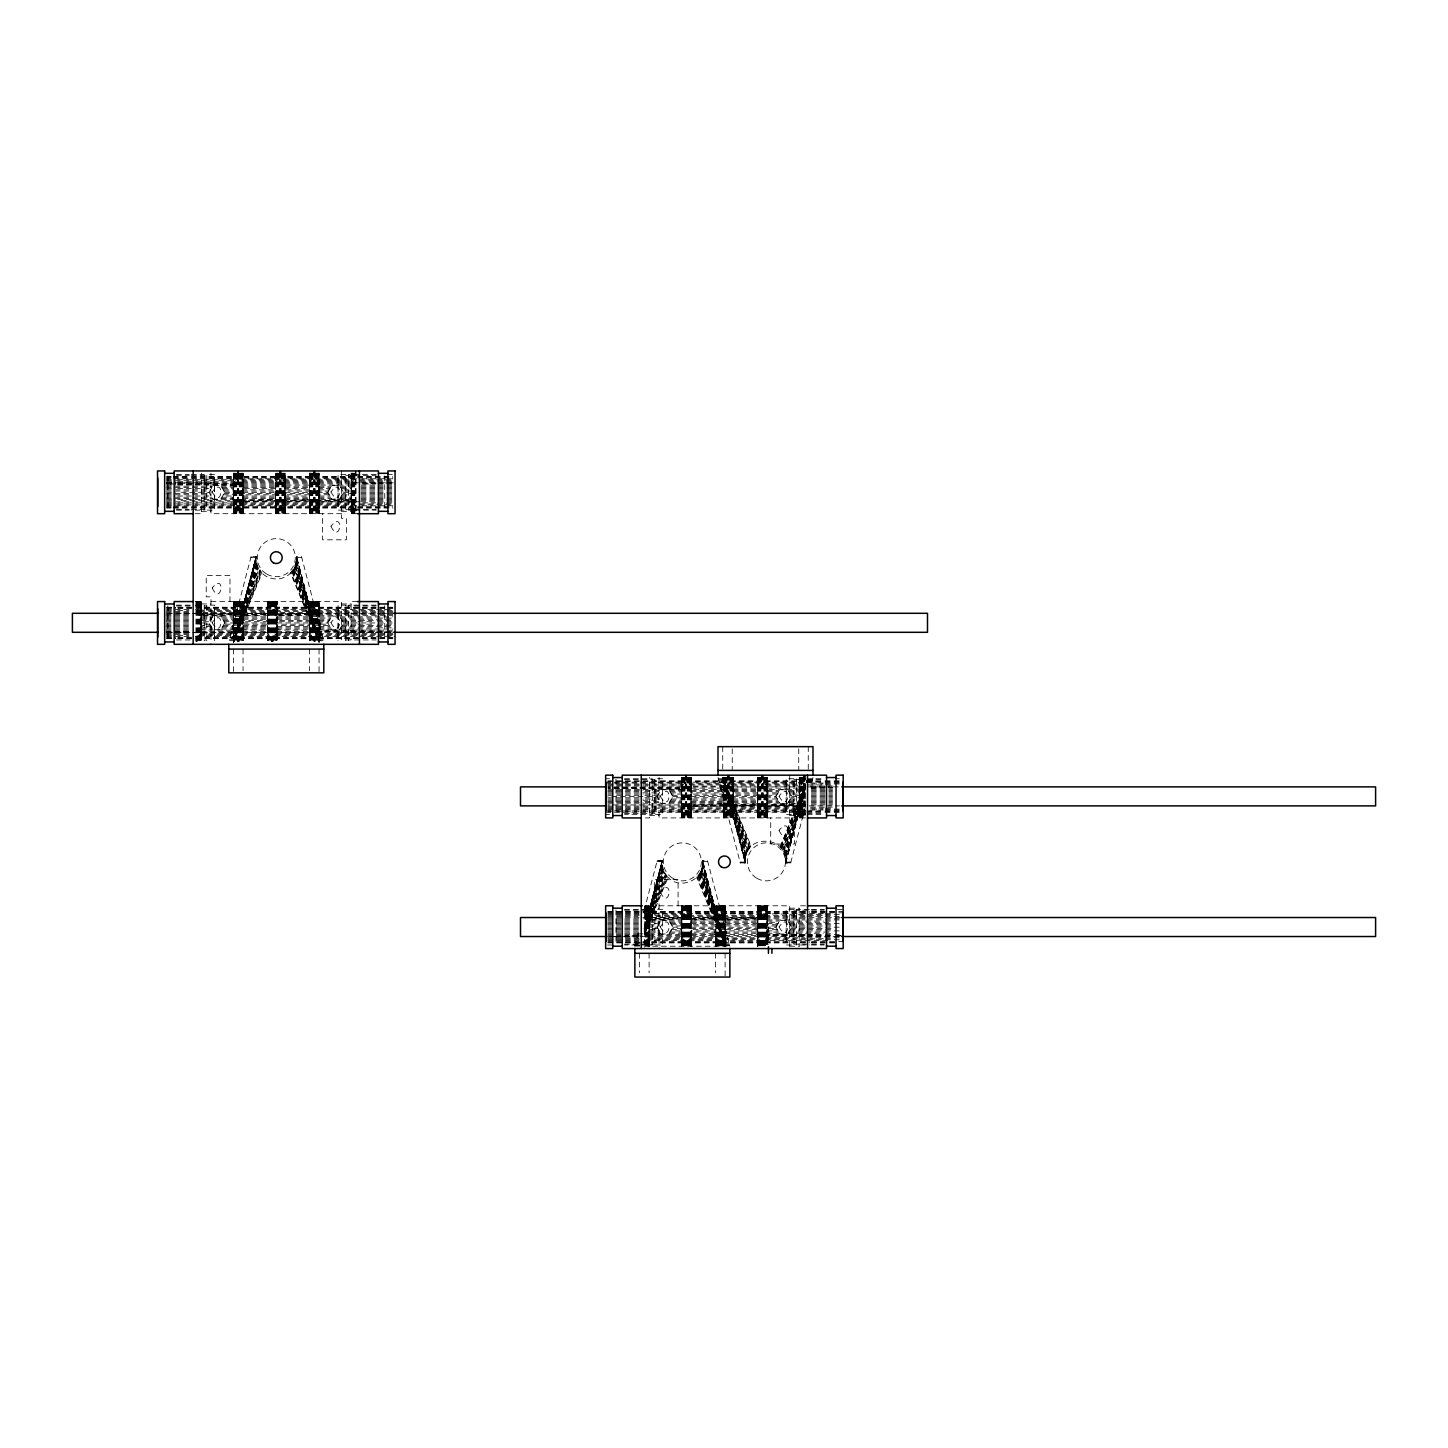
<?xml version="1.0" encoding="UTF-8"?>
<svg xmlns="http://www.w3.org/2000/svg" width="1448" height="1448" viewBox="0 0 1448 1448"><rect width="100%" height="100%" fill="white"/><g stroke="black" fill="none" stroke-linecap="round" stroke-linejoin="round"><path stroke-width="0.75" stroke-dasharray="5 3.75" d="M200.964 640.125L201 601.572L200.946 621.717L209.797 621.717M224.042 493.551L233.599 493.551L233.544 513.696L233.581 473.17M223.318 620.486L233.581 620.486L233.581 601.572L233.581 640.306L233.599 624.197L224.042 624.197M243.011 499.361L242.902 513.696L242.902 473.188L243.047 513.696L243.047 497.533M243.011 640.125L243.047 601.572L242.993 621.717L267.554 621.717L267.554 640.306M275.627 494.782L275.591 513.696L275.645 493.551L242.993 493.551L242.902 513.696L243.011 494.782L275.627 494.782L275.627 473.17M267.536 615.907L267.663 601.572L267.554 621.717L267.663 601.572L267.536 620.486L243.011 620.486M275.627 475.143L275.645 491.071L242.993 491.071C243.155 486.781 243.988 478.075 237.4 478.781L166.393 478.817M276.966 640.125L277.002 601.572L276.948 621.717L309.601 621.717L309.582 640.306L309.691 601.572L309.582 620.486L276.966 620.486M309.582 494.782L285.057 494.782L285.039 513.696L285.039 473.17L285.039 491.071L309.601 491.071L309.619 492.32L309.546 513.696L309.601 493.551L285.039 493.551L284.93 513.696L284.93 473.188M392.824 614.567L318.904 614.567L318.904 601.572L319.049 640.215L318.904 601.572L318.994 621.717L328.551 621.717M319.012 473.17L318.904 513.696L318.904 473.188L318.994 491.071L328.551 491.071M319.012 640.125L318.994 624.197L328.551 624.197M319.049 601.572L319.049 618.061L330.669 618.061M329.257 494.782L319.012 494.782L319.012 513.696L319.012 499.361M351.918 473.188L351.629 513.696L351.629 473.17M351.629 475.143L351.647 491.071L342.796 491.071M657.899 928.421L649.048 928.421L649.102 946.34L649.066 905.796L649.048 925.942L657.899 925.942M671.438 924.711L681.682 924.711L681.682 905.796L681.682 946.322L681.791 905.796L681.646 921.96M681.682 777.268L681.646 817.921L681.7 797.776L672.144 797.776M681.682 946.54L681.7 928.421L672.144 928.421M691.149 946.34L691.094 928.421L715.656 928.421L715.638 929.652L691.112 929.652L691.149 946.503L691.149 905.796L691.094 925.942L715.656 925.942L715.656 946.54M723.729 799.006L691.112 799.006L691.112 817.921L691.112 777.395L691.094 795.296L723.747 795.296L723.692 817.921L723.747 797.776L691.094 797.776L691.004 817.921L691.149 801.758M723.729 777.268L723.729 817.921L723.837 804.943L691.004 804.979C691.601 810.88 682.442 811.984 681.972 806.047M723.729 817.921L723.71 800.237L691.13 800.237M827.659 940.675L763.44 940.675C756.761 941.598 757.503 932.747 757.702 928.421L725.068 928.421L725.104 946.34L725.068 905.796L725.068 925.942L757.702 925.942L757.684 946.322L757.811 905.796L757.702 925.942L757.811 905.796L757.648 921.96M733.159 803.586L733.032 817.921L733.141 777.395L733.032 817.921L733.159 799.006L757.684 799.006L757.684 777.395L757.684 817.921L757.684 799.006M725.086 924.711L757.684 924.711L757.684 905.796L757.684 920.132M757.684 777.268L757.702 795.296L733.141 795.296C737.466 780.997 720.452 778.282 723.729 794.065L691.112 794.065L691.112 777.268M757.684 946.54L757.702 934.431L725.068 934.431C724.814 946.141 711.258 938.395 715.638 929.652L715.656 946.467L715.638 930.883L691.13 930.883M776.653 925.942L767.096 925.942L767.15 905.796L767.15 944.132M777.377 799.006L767.114 799.006L767.114 817.921L767.114 777.395L767.096 795.296L776.653 795.296M723.837 804.943L690.805 806.084L724.018 806.047C724.308 811.351 732.525 811.351 732.851 806.084L757.974 806.047C758.462 811.984 767.621 810.862 767.006 804.979L799.839 804.943L799.839 817.921L799.73 777.395L799.73 817.921L799.749 797.776L790.898 797.776M799.73 777.268L799.749 795.296L790.898 795.296M799.73 817.921L799.749 803.803L767.096 803.803L767.006 804.979L799.749 803.803M233.581 620.486L233.689 601.572L233.599 621.717L224.042 621.717M242.902 513.696L243.011 494.782M285.093 497.533L284.93 513.696L285.057 494.782M309.582 620.486L309.691 601.572M319.012 494.782L318.904 513.696L318.994 493.551L328.551 493.551M681.682 920.132L681.791 905.796L681.7 925.942L672.144 925.942M681.682 924.711L681.791 905.796M691.004 817.921L691.112 799.006M733.032 817.921L733.141 797.776L757.702 797.776L757.648 817.921L757.648 801.758M757.684 924.711L757.811 905.796M767.15 801.758L767.006 817.921L767.096 797.776L776.653 797.776M767.006 817.921L767.114 799.006M392.861 613.445L318.723 613.463C318.415 608.16 310.234 608.124 309.89 613.427L276.677 613.463C276.369 608.16 268.188 608.124 267.844 613.427L242.721 613.463C242.214 607.454 233.11 608.667 233.689 614.531L200.856 614.567L200.856 601.572L201 640.288L200.964 625.427L210.503 625.427M224.042 491.071L233.599 491.071L233.653 475.034M233.581 485.261L233.671 474.98M233.689 601.572L233.544 617.735M243.047 617.735L243.047 601.572L243.011 640.233L243.011 625.427L267.536 625.427L267.554 624.197L242.993 624.197L243.047 640.215L243.047 628.179M242.92 640.306L243.011 630.007L267.554 630.206C267.789 641.971 281.364 634.152 276.966 625.427L309.582 625.427L309.601 624.197L276.948 624.197L277.002 640.215L277.002 601.572L276.858 614.567L309.691 614.531L309.89 613.427L276.858 614.567M275.699 475.034L275.627 489.84L243.011 489.84L243.047 474.98M276.894 640.306L276.966 630.007L309.601 630.206C309.836 641.971 323.411 634.152 319.012 625.427M284.93 513.696L285.039 499.361M309.582 473.17L309.601 491.071L309.673 475.034M309.673 474.98L309.582 485.261M318.922 640.306L319.012 630.007L392.824 630.206M351.701 475.034L351.629 489.84L342.09 489.84M648.976 946.54L649.066 929.652L658.605 929.652M648.976 946.503L649.066 934.231M681.646 791.314L681.646 779.205L681.682 794.065L671.438 794.065M681.755 779.259L681.682 789.504L607.87 789.287M691.004 946.54L691.149 932.078L715.62 932.078M691.004 946.503L691.112 934.231M715.656 920.132L715.764 905.796L715.946 946.594M723.801 779.259L723.747 789.287L691.094 789.287C692.578 781.178 680.216 781.323 681.7 789.287L607.87 788.183L681.791 788.11L607.87 787.079L839.46 786.879M724.977 946.54L725.086 929.652L757.684 929.652L757.684 946.467L757.684 930.883L725.086 930.883M724.977 946.503L725.068 934.231M757.648 791.314L757.775 779.205L757.684 794.065L733.159 794.065M733.159 789.504L757.702 789.287L757.775 779.259M767.042 944.53L767.096 928.421L776.653 928.421M799.821 779.259L799.73 794.065L790.192 794.065M233.581 625.427C229.182 634.152 242.757 641.971 242.993 630.206M267.536 625.427L267.554 630.206M309.582 625.427L309.601 630.206M351.629 513.696L351.647 493.551L342.796 493.551M356.642 505.913L352.878 504.157L351.647 499.578L318.994 499.578C320.461 507.615 308.134 507.615 309.601 499.578L285.039 499.578C286.505 507.615 274.161 507.615 275.627 499.578L242.993 499.578C243.354 510.42 229.617 504.755 233.562 496.012L222.612 496.012M242.993 485.062L275.627 485.062C275.265 474.202 289.021 479.885 285.057 488.628L309.564 488.628M309.691 500.7L284.749 501.859L309.872 501.804L309.691 513.696L309.691 500.7L284.93 500.736L309.601 499.578L309.564 496.012L285.057 496.012M281.364 478.817L315.193 478.781L318.415 481.75L319.031 488.628L329.963 488.628M691.112 789.504L691.13 792.852L723.71 792.852M757.702 789.287C756.671 779.259 771.313 783.259 767.132 792.852L778.083 792.852M166.303 501.822L233.87 501.804L233.689 513.696L233.689 500.7L177.688 500.7M275.735 500.7L242.703 501.859L275.916 501.804L275.735 513.696L275.735 500.7L242.902 500.736L275.627 499.578L275.591 497.533M351.918 501.804L351.918 513.696L351.737 500.7L318.723 501.859L351.918 501.804L351.737 513.696L352.172 502.764M823.224 913.688L686.099 913.579L683.365 914.81L681.791 918.756L648.957 918.792L648.957 905.796L649.102 921.96M719.33 913.688L716.905 915.335L715.764 918.756L691.004 918.792L691.004 905.796L691.149 922.286L715.62 922.286M761.376 913.688L758.933 915.335L757.811 918.756L724.959 918.792L724.959 905.796L725.104 921.96M200.675 613.463L200.675 601.572L200.675 613.463L233.87 613.427L200.856 614.567M233.689 473.188L233.87 513.696L234.124 502.764M242.45 612.504L242.703 601.572M276.17 502.764L275.916 513.696L275.916 501.804M276.677 613.463L276.677 601.572L276.423 612.504L310.18 612.395M309.872 501.804L309.89 513.696L310.144 502.764M318.469 612.504L318.723 601.572M648.776 917.688L648.776 905.796L648.776 917.688L681.972 917.652L648.957 918.792M682.225 806.989L681.972 817.921L681.791 804.943L607.87 804.943M690.823 917.688L690.805 905.796L690.823 917.688L715.946 917.652L691.004 918.792M724.018 806.047L724.018 817.921L724.271 806.989L690.551 806.989M724.778 917.688L724.778 905.796L724.778 917.688L757.992 917.652L724.959 918.792M758.245 806.989L757.992 817.921L757.793 804.943L733.032 804.979L732.851 806.084L757.793 804.943M805.088 918.792L767.006 918.792L766.825 905.796L767.15 922.286L778.771 922.286M800.02 806.047L800.038 817.921L800.02 806.047L766.825 806.084L799.839 804.943M290.125 573.535L294.559 567.417L296.46 559.417L319.049 641.989L290.559 573.1C282.939 581.155 268.731 580.847 261.454 572.485L233.544 641.989L256.079 556.448L233.544 641.989L262.034 573.1L257.092 565.064L256.242 556.448L251.083 556.647M644.523 933.942L667.51 876.728C678.587 890.176 702.95 881.036 702.533 863.66L725.104 946.214L644.107 946.214M805.287 807.025L790.644 863.044L785.54 863.044C789.902 836.22 744.942 832.89 745.322 860.076L722.733 777.522L751.24 846.392M296.442 560.086L296.333 556.448L301.456 556.448L323.483 640.704L318.723 640.704M702.515 864.311L702.407 860.673L707.511 860.673L729.864 946.178M745.34 859.406L745.449 863.044L740.272 862.845L745.177 862.845M691.094 803.803L723.747 803.803L691.004 804.979L691.112 803.586M767.114 934.231L766.028 938.775L763.44 940.675M195.353 636.486L199.281 635.328L200.964 630.007L233.599 630.206M177.67 485.062L233.599 485.062L234.667 480.736L237.4 478.781M313.401 478.781L310.668 480.736L309.601 485.062L285.039 485.062M356.642 478.709L352.878 480.464L351.647 485.062L318.994 485.062M644.65 940.784L647.817 939.028L649.048 934.431L681.7 934.431L682.931 939.028L686.099 940.784L719.33 940.675M687.42 940.675L690.026 938.775L691.094 934.431L715.656 934.431M805.468 783.042L801.414 784.164L799.749 789.287L767.114 789.504M296.333 561.353L319.049 641.989L291.012 572.648M251.138 556.448L229.11 640.704L233.87 640.704M634.858 946.178L638.767 931.227M644.215 910.34L657.193 860.673L662.315 860.673L662.804 868.076L665.374 873.959L644.143 933.453L665.881 874.701L668.089 877.325L644.776 933.689M657.193 860.673L662.044 860.89M812.998 777.54L810.753 786.083L832.347 785.974M785.739 863.044L805.541 787.766M785.594 863.044L805.341 788.346M256.187 557.118L233.544 641.989L260.731 571.689M662.243 861.343L644.251 928.802L662.207 864.311M785.594 862.375L805.341 788.4M256.133 559.417L233.544 641.989L260.332 571.164M785.667 860.076L805.269 788.382L785.486 857.886L785.305 856.836L805.142 788.237L785.594 858.972M256.187 560.539L233.544 641.989L259.807 570.476L233.544 641.989L256.151 557.552L233.544 641.989L258.848 568.955M644.378 929.055L662.243 864.764M644.523 928.838L662.37 865.832L644.559 929.055M256.694 563.652L233.544 641.989L258.396 568.159M662.768 867.877L644.613 929.272L662.804 868.076M785.087 855.84L805.74 785.993L784.183 853.035M256.748 563.851L233.544 641.989L258.034 567.417L233.544 641.989L256.314 561.607L233.544 641.989L257.617 566.458M785.051 855.659L805.74 785.956L784.526 853.94M256.966 564.611L233.544 641.989L257.273 565.553M663.021 868.836L644.161 931.173L663.329 869.777M784.816 854.881L805.649 786.119M644.288 931.516L663.673 870.682M644.487 931.281L664.053 871.551M783.802 852.166L805.45 786.029L783.386 851.334M644.577 931.444L664.469 872.384M644.668 931.607L664.904 873.18M782.934 850.537L805.36 785.866M200.367 633.518L234.178 633.518M724.271 786.101L690.551 786.101M732.561 807.097L758.281 807.097M766.517 807.097L800.328 807.097L802.427 809.667L805.468 810.029M666.406 875.406L644.324 933.707L666.804 875.913M781.449 848.329L805.088 785.848M780.906 847.641L807.441 779.585L780.201 846.845M780.345 847.008L807.423 779.567M747.802 850.953L722.733 777.522L745.268 863.044M209.073 492.32L213.001 485.533L220.838 485.533L224.748 492.32L220.838 499.108L213.001 499.108L209.073 492.32L177.706 492.32M224.748 622.948L220.838 629.735L213.001 629.735L209.073 622.948L213.001 616.16L220.838 616.16L224.748 622.948L238.522 623.02M327.845 492.32L331.755 485.533L339.592 485.533L343.52 492.32L339.592 499.108L331.755 499.108L327.845 492.32L318.994 492.32M327.845 622.948L331.755 616.16L339.592 616.16L343.52 622.948L339.592 629.735L331.755 629.735L327.845 622.948L314.071 623.02M657.175 796.545L661.102 789.757L668.94 789.757L672.849 796.545L668.94 803.332L661.102 803.332L657.175 796.545L607.87 796.545M657.175 927.191L661.102 920.385L668.94 920.385L672.849 927.191L668.94 933.978L661.102 933.978L657.175 927.191L649.048 927.191M775.947 796.545L779.857 789.757L787.694 789.757L791.622 796.545L787.694 803.332L779.857 803.332L775.947 796.545L767.096 796.545M775.947 927.191L779.857 920.385L787.694 920.385L791.622 927.191L787.694 933.978L779.857 933.978L775.947 927.191L767.096 927.191M291.844 571.689L319.049 641.989L296.55 556.448M697.918 875.913L725.104 946.214L702.606 860.673L725.104 946.214L696.615 877.325M749.937 847.804L722.733 777.522L745.376 863.044M750.77 846.845L722.733 777.522L745.376 862.375M721.249 940.711L761.376 940.675M687.293 810.066L727.403 810.029M729.321 810.066L761.376 810.029M763.295 810.066L803.423 810.029M195.353 609.427L198.267 609.843L200.421 612.504L234.178 612.395M242.902 614.567L267.844 613.427L267.554 615.69L242.993 615.69L267.663 614.531L242.902 614.567L242.902 601.572L243.029 618.061L267.518 618.061M375.865 483.433L360.95 483.922L375.865 483.922M378 483.361L392.933 482.89L377.91 482.799M166.067 632.179L189.507 631.419M811.188 788.074L832.51 787.386M614.169 936.404L607.762 936.603L614.205 936.693M616.305 936.331L622.694 936.132M624.83 936.06L639.745 935.571L624.83 935.571M176.421 474.491L189.236 474.491M191.371 474.491L204.204 474.491L204.204 510.13L191.371 510.13M376.172 474.491L348.389 474.491L348.389 510.13L376.172 510.13M387.34 474.491L393.132 474.491M176.421 475.324L189.236 475.324M191.371 475.324L206.811 475.324M345.764 475.324L376.172 475.324M166.574 476.591L171.099 476.591M173.362 476.591L189.199 476.591M191.462 476.591L392.806 476.591M166.574 477.116L171.099 477.116M173.362 477.116L189.199 477.116M191.462 477.116L392.806 477.116M166.574 477.949L171.099 477.949M173.362 477.949L189.199 477.949M191.462 477.949L392.806 477.949M214.539 478.057L214.539 506.565M338.054 478.075L338.054 506.565M239.318 478.817L279.301 478.817M315.338 478.817L355.321 478.817M361.801 478.817L392.842 478.817M166.448 479.741L175.353 479.741M177.579 479.741L235.463 479.741M241.11 479.741L277.509 479.741M283.156 479.741L311.483 479.741M317.112 479.741L353.529 479.741M359.158 479.741L392.824 479.741M166.339 480.736L234.667 480.736M241.925 480.736L276.713 480.736M283.971 480.736L310.668 480.736M317.927 480.736L352.715 480.736M359.973 480.736L392.861 480.736M166.556 481.75L175.57 481.75M177.814 481.75L193.598 481.75M195.86 481.75L234.178 481.75M242.413 481.75L276.206 481.75M284.46 481.75L310.18 481.75M318.415 481.75L352.226 481.75M360.462 481.75L375.593 481.75M377.765 481.75L392.897 481.75M166.52 482.817L175.498 482.799M177.742 482.799L193.453 482.799M195.697 482.799L233.87 482.781M166.303 482.817L214.539 482.817M242.703 482.781L275.916 482.781M284.749 482.781L309.89 482.781M318.723 482.781L359.973 482.817M362.163 482.817L395.051 482.817M175.443 483.922L166.484 483.922L175.425 484.193M177.688 483.904L233.689 483.885L177.688 483.107M242.902 483.885L275.735 483.885M284.93 483.885L309.691 483.885M318.904 483.885L351.737 483.885M378 483.922L392.933 483.922M166.484 485.062L175.425 485.062M361.041 485.062L375.919 485.062M378.055 485.062L392.933 485.062M166.339 486.22L212.585 486.22M221.236 486.22L233.562 486.22M243.029 486.22L275.591 486.22M285.075 486.22L309.564 486.22M319.031 486.22L331.357 486.22M339.99 486.22L351.611 486.22M361.077 486.22L375.937 486.22M378.073 486.22L392.933 486.22M166.23 487.415L211.915 487.415M221.924 487.415L233.544 487.415L233.544 475.053L233.581 489.84L223.318 489.84M243.029 487.415L275.591 487.415M285.075 487.415L309.564 487.415L309.546 475.053L309.582 489.84L285.057 489.84L285.093 474.98M319.049 487.415L330.669 487.415M340.678 487.415L351.593 487.415M361.095 487.415L375.955 487.415M378.073 487.415L392.933 487.415M166.484 488.628L175.425 488.628M177.67 488.628L211.209 488.628M222.612 488.628L233.562 488.628M275.609 488.628L243.011 488.628L243.011 473.152M341.384 488.628L351.611 488.628M361.077 488.628L375.937 488.628M378.073 488.628L392.933 488.628M166.357 489.84L210.503 489.84M319.012 489.84L329.257 489.84M361.059 489.84L375.937 489.84M378.055 489.84L392.933 489.84M166.249 491.071L209.797 491.071M361.041 491.071L375.919 491.071M378.055 491.071L392.933 491.071M166.502 492.32L175.461 492.32M224.748 492.32L233.599 492.32M242.974 492.32L275.645 492.32M285.021 492.32L309.619 492.32M343.52 492.32L351.647 492.32M361.041 492.32L375.919 492.32M378.055 492.32L392.933 492.32M166.249 493.551L209.797 493.551M361.041 493.551L375.919 493.551M378.055 493.551L392.933 493.551M166.357 494.782L210.503 494.782M223.318 494.782L233.581 494.782L233.581 513.696M342.09 494.782L351.629 494.782M361.059 494.782L375.937 494.782M378.055 494.782L392.933 494.782M166.484 496.012L175.425 496.012M177.67 496.012L211.209 496.012M243.011 496.012L275.609 496.012M319.031 496.012L329.963 496.012M341.384 496.012L351.611 496.012M361.077 496.012L375.937 496.012M378.073 496.012L392.933 496.012M166.23 497.225L211.915 497.225M221.924 497.225L233.544 497.225M243.029 497.225L275.591 497.225M285.075 497.225L309.564 497.225M319.049 497.225L330.669 497.225M340.678 497.225L351.593 497.225M361.095 497.225L375.955 497.225M378.073 497.225L392.933 497.225M166.339 498.402L212.585 498.402M221.236 498.402L233.562 498.402M243.029 498.402L275.591 498.402M285.075 498.402L309.564 498.402M319.031 498.402L331.357 498.402M339.99 498.402L351.611 498.402L351.647 499.578L318.904 500.736L351.737 500.7M361.077 498.402L375.937 498.402M378.073 498.402L392.933 498.402M166.484 499.578L175.425 499.578M177.67 499.578L233.599 499.578M361.041 499.578L375.919 499.578M378.055 499.578L392.933 499.578M166.484 500.7L175.443 500.7M360.95 500.7L375.865 500.7M378 500.7L392.933 500.7M338.054 501.822L359.973 501.822M360.769 501.804L392.915 501.804M166.556 502.872L175.57 502.872M177.814 502.872L193.598 502.872M195.86 502.872L234.178 502.872M242.413 502.872L276.206 502.872M284.46 502.872L310.18 502.872M318.415 502.872L352.226 502.872M362.634 502.872L375.593 502.872M377.765 502.872L392.897 502.872M166.339 503.904L234.667 503.904M241.925 503.904L276.713 503.904M283.971 503.904L310.668 503.904M317.927 503.904L352.715 503.904M359.973 503.904L392.861 503.904M166.448 504.881L175.353 504.881M177.579 504.881L235.463 504.881M241.11 504.881L277.509 504.881M283.156 504.881L311.483 504.881M317.112 504.881L353.529 504.881M359.158 504.881L392.824 504.881M166.393 505.805L237.255 505.805M239.318 505.805L279.301 505.805M281.364 505.805L313.275 505.805M315.338 505.805L355.321 505.805M361.801 505.805L392.842 505.805M166.574 506.691L171.099 506.691M173.362 506.691L189.199 506.691M191.462 506.691L392.806 506.691M166.574 507.506L171.099 507.506M173.362 507.506L189.199 507.506M191.462 507.506L392.806 507.506M166.574 508.049L171.099 508.049M173.362 508.049L189.199 508.049M191.462 508.049L392.806 508.049M176.421 509.298L189.236 509.298M191.371 509.298L206.811 509.298M345.764 509.298L376.172 509.298M176.421 510.13L189.236 510.13M201.471 511.325L210.974 511.325M341.619 511.325L351.122 511.325M195.172 513.696L201.471 513.696L201.471 473.188M341.619 513.696L210.974 513.696L210.974 473.188M357.421 513.696L351.122 513.696L351.122 473.188M250.902 557.371L255.807 557.371M296.786 557.371L301.691 557.371M195.172 601.572L201.471 601.572L201.471 639.835M210.974 601.572L341.619 601.572L341.619 639.835M357.421 601.572L351.122 601.572L351.122 639.835M201.471 603.961L210.974 603.961M341.619 603.961L351.122 603.961M176.421 605.137L193.525 605.137M195.661 605.137L204.204 605.137L204.204 640.776M376.172 605.137L348.389 605.137L348.389 640.776M176.421 605.97L193.525 605.97M195.661 605.97L206.811 605.97M345.764 605.97L376.172 605.97M166.574 607.237L175.624 607.237M177.887 607.237L193.724 607.237M195.987 607.237L392.806 607.237M166.574 607.762L175.624 607.762M177.887 607.762L193.724 607.762M195.987 607.762L392.806 607.762M166.574 608.576L175.624 608.576M177.887 608.576L193.724 608.576M195.987 608.576L392.806 608.576M166.393 609.463L190.792 609.463M197.272 609.463L237.255 609.463M239.318 609.463L271.228 609.463M273.292 609.463L313.275 609.463M315.338 609.463L392.842 609.463M166.502 610.386L175.48 610.386M177.724 610.386L188.946 610.386M199.064 610.386L235.463 610.386M241.11 610.386L269.437 610.386M275.084 610.386L311.483 610.386M317.112 610.386L392.824 610.386M166.303 611.364L190.43 611.364M199.878 611.364L234.667 611.364M241.925 611.364L268.622 611.364M275.88 611.364L310.668 611.364M317.927 611.364L392.861 611.364M166.176 612.395L189.96 612.395M242.413 612.395L268.133 612.395M318.415 612.395L392.806 612.395M167.407 613.3L380.046 613.3M382.308 613.3L389.096 613.3M166.104 613.463L214.539 613.445M166.067 614.567L189.507 614.567M235.934 614.604L240.748 614.604M311.845 614.604L316.659 614.604M166.031 615.69L189.417 615.69M318.994 615.69L392.824 615.69M235.427 616.558L240.223 616.558M312.37 616.558L317.166 616.558M166.031 616.866L189.398 616.866M200.982 616.866L212.585 616.866M221.236 616.866L233.562 616.866M243.029 616.866L267.518 616.866M276.984 616.866L309.564 616.866M319.031 616.866L331.357 616.866M339.99 616.866L392.861 616.866M166.031 618.061L189.38 618.061M201 618.061L211.915 618.061M221.924 618.061L233.544 618.061M277.002 618.061L309.564 618.061M340.678 618.061L355.918 618.061M358.09 618.061L375.484 618.061M377.656 618.061L392.879 618.061M234.884 618.64L239.68 618.64M312.913 618.64L317.709 618.64M166.031 619.255L189.398 619.255M200.982 619.255L211.209 619.255M222.612 619.255L233.562 619.255M243.011 619.255L267.536 619.255M276.984 619.255L309.564 619.255M319.031 619.255L329.963 619.255M341.384 619.255L392.824 619.255M166.031 620.486L189.417 620.486M200.964 620.486L210.503 620.486M319.012 620.486L329.257 620.486M342.09 620.486L392.861 620.486M234.323 620.812L239.119 620.812M313.474 620.812L318.27 620.812M166.031 621.717L189.417 621.717M342.796 621.717L355.864 621.717M358.036 621.717L375.466 621.717M377.638 621.717L392.879 621.717M166.031 622.948L189.435 622.948M200.946 622.948L209.073 622.948M242.974 622.948L267.572 622.948M276.948 622.948L309.619 622.948M343.52 622.948L392.824 622.948M166.031 624.197L189.417 624.197M209.797 624.197L200.946 624.197L201 640.215M342.796 624.197L355.864 624.197M358.036 624.197L375.466 624.197M377.638 624.197L392.879 624.197M166.031 625.427L189.417 625.427M223.318 625.427L237.943 625.264M314.65 625.264L329.257 625.427M342.09 625.427L392.861 625.427M166.031 626.64L189.398 626.64M211.209 626.64L200.982 626.64L201 639.907M222.612 626.64L233.562 626.64L233.581 639.907M243.011 626.64L267.536 626.64L267.536 639.907M276.984 626.64L309.564 626.64L309.582 639.907M319.031 626.64L329.963 626.64M341.384 626.64L392.824 626.64M232.567 627.473L237.363 627.473M315.23 627.473L320.026 627.473M166.031 627.853L189.38 627.853M201 627.853L211.915 627.853M221.924 627.853L233.544 627.853M243.029 627.853L267.518 627.853M277.002 627.853L309.564 627.853M319.049 627.853L330.669 627.853M340.678 627.853L355.918 627.853M358.09 627.853L375.484 627.853M377.656 627.853L392.879 627.853M166.031 629.047L189.398 629.047M200.982 629.047L212.585 629.047M221.236 629.047L233.562 629.047M243.029 629.047L267.518 629.047M276.984 629.047L309.564 629.047M319.031 629.047L331.357 629.047M339.99 629.047L392.861 629.047M232.006 629.645L236.784 629.645M315.809 629.645L320.587 629.645M166.031 630.206L189.417 630.206M166.067 631.346L189.507 631.346M200.856 631.382L233.689 631.382M242.902 631.382L267.663 631.382M276.858 631.382L309.691 631.382M231.463 631.726L236.241 631.726M316.352 631.726L321.13 631.726M167.407 632.305L392.806 632.45L318.904 631.382L392.824 631.346L318.994 630.206M166.303 632.45L233.87 632.486M242.703 632.486L267.844 632.486M276.677 632.486L309.89 632.486M338.054 632.45L355.593 632.45M357.783 632.45L392.861 632.45M166.176 633.518L189.96 633.518M242.413 633.518L268.133 633.518M276.369 633.518L310.18 633.518M318.415 633.518L392.806 633.518M230.956 633.681L235.716 633.681M316.877 633.681L321.637 633.681M166.303 634.55L190.43 634.55M199.878 634.55L234.667 634.55M241.925 634.55L268.622 634.55M275.88 634.55L310.668 634.55M317.927 634.55L392.861 634.55M166.502 635.527L175.48 635.527M177.724 635.527L188.946 635.527M199.064 635.527L235.463 635.527M241.11 635.527L269.437 635.527M275.084 635.527L311.483 635.527M317.112 635.527L392.824 635.527M166.393 636.45L190.792 636.45M197.272 636.45L237.255 636.45M239.318 636.45L271.228 636.45M273.292 636.45L313.275 636.45M315.338 636.45L395.051 636.45M214.539 637.192L214.304 608.703M230.051 637.12L234.811 637.12M317.782 637.12L322.542 637.12M338.054 637.211L338.289 608.703M166.574 637.319L175.624 637.319M177.887 637.319L193.724 637.319M195.987 637.319L392.806 637.319M166.574 638.152L175.624 638.152M177.887 638.152L193.724 638.152M195.987 638.152L392.806 638.152M166.574 638.677L175.624 638.677M177.887 638.677L193.724 638.677M195.987 638.677L392.806 638.677M176.421 639.944L193.525 639.944M195.661 639.944L206.811 639.944M229.363 639.745L234.124 639.745M318.469 639.745L323.23 639.745M345.764 639.944L376.172 639.944M605.644 778.734L609.499 778.734M624.522 778.734L652.306 778.734L652.306 814.355L624.522 814.355M718.317 778.789L723.077 778.789M805.034 778.734L796.49 778.734L796.49 814.355L805.034 814.355M807.169 778.734L824.274 778.734M835.442 778.734L839.297 778.734M624.522 779.567L654.93 779.567M793.884 779.567L805.034 779.567M807.169 779.567L824.274 779.567M718.57 779.748L723.33 779.748M807.658 779.748L812.419 779.748M607.907 780.816L804.708 780.816M806.97 780.816L822.808 780.816M825.07 780.816L831.858 780.816M834.12 780.816L840.908 780.816M718.878 780.943L723.638 780.943M807.351 780.943L812.111 780.943M607.907 781.359L804.708 781.359M806.97 781.359L822.808 781.359M825.07 781.359L831.858 781.359M834.12 781.359L840.908 781.359M605.644 782.173L804.708 782.173M806.97 782.173L822.808 782.173M825.07 782.173L831.858 782.173M834.12 782.173L840.908 782.173M719.24 782.373L724.018 782.373M806.97 782.373L811.731 782.373M605.644 783.042L685.375 783.042M687.42 783.042L727.403 783.042M729.466 783.042L761.376 783.042M763.44 783.042L803.423 783.042M809.903 783.042L823.206 783.042M825.432 783.042L832.075 783.042M834.301 783.042L840.944 783.042M607.87 783.983L683.583 783.983M689.212 783.983L725.611 783.983M731.258 783.983L759.585 783.983M765.232 783.983L801.631 783.983M811.749 783.983L822.971 783.983M825.215 783.983L831.948 783.983M834.193 783.983L840.926 783.983M607.834 784.961L623.274 784.961M625.464 784.961L643.093 784.961M645.301 784.961L682.768 784.961M690.026 784.961L724.814 784.961M732.073 784.961L758.77 784.961M766.028 784.961L800.816 784.961M808.075 784.961L823.423 784.961M825.613 784.961L832.202 784.961M720.145 785.812L724.923 785.812M607.889 785.974L682.279 785.974M732.597 786.101L758.281 785.974M766.571 786.101L800.328 785.974M720.651 787.766L725.43 787.766M691.004 788.11L723.837 788.11M733.032 788.11L757.811 788.11M767.006 788.11L799.839 788.11M811.188 788.146L832.51 788.146M811.278 789.287L832.528 789.287M721.194 789.848L725.973 789.848M607.834 790.445L623.255 790.445M625.464 790.445L643.075 790.445M645.283 790.445L660.704 790.445M669.338 790.445L681.664 790.445M691.13 790.445L723.71 790.445M733.177 790.445L757.666 790.445M767.132 790.445L779.458 790.445M788.11 790.445L799.712 790.445M811.296 790.445L832.546 790.445M607.816 791.64L623.038 791.64M625.21 791.64L642.604 791.64M644.794 791.64L660.016 791.64M670.026 791.64L681.646 791.64M691.149 791.64L723.692 791.64M733.177 791.64L757.666 791.64M767.15 791.64L778.771 791.64M788.798 791.64L799.694 791.64M811.314 791.64L832.546 791.64M721.774 792.02L726.552 792.02M607.87 792.852L659.311 792.852M670.732 792.852L681.664 792.852M757.684 792.852L733.159 792.852L733.159 777.377M789.486 792.852L799.712 792.852M811.296 792.852L832.546 792.852M607.852 794.065L623.292 794.065M625.5 794.065L643.165 794.065M645.356 794.065L658.605 794.065M777.377 794.065L767.114 794.065L767.114 777.268M811.278 794.065L832.546 794.065M722.353 794.228L727.131 794.228M607.816 795.296L623.056 795.296M625.228 795.296L642.659 795.296M644.831 795.296L657.899 795.296M672.144 795.296L681.7 795.296L681.682 777.395L681.682 817.921L681.646 801.758M811.278 795.296L832.528 795.296M722.932 796.472L727.729 796.472M672.849 796.545L681.7 796.545M691.094 796.545L723.747 796.545M733.122 796.545L757.72 796.545M791.622 796.545L799.749 796.545M811.26 796.545L832.528 796.545M607.816 797.776L623.056 797.776M625.228 797.776L642.659 797.776M644.831 797.776L657.899 797.776M811.278 797.776L832.528 797.776M723.511 798.699L728.308 798.699M802.681 798.699L805.866 798.699M607.852 799.006L623.292 799.006M625.5 799.006L643.165 799.006M645.356 799.006L658.605 799.006M671.438 799.006L681.682 799.006M790.192 799.006L799.73 799.006M811.278 799.006L832.546 799.006M607.87 800.237L659.311 800.237M670.732 800.237L681.664 800.237M733.159 800.237L757.684 800.237M767.132 800.237L778.083 800.237M789.486 800.237L799.712 800.237M811.296 800.237L832.546 800.237M724.072 800.853L728.887 800.853M802.101 800.853L805.305 800.853M607.816 801.45L623.038 801.45M625.21 801.45L642.604 801.45M644.794 801.45L660.016 801.45M670.026 801.45L681.646 801.45M691.149 801.45L723.692 801.45M733.177 801.45L757.666 801.45M767.15 801.45L778.771 801.45M788.798 801.45L799.694 801.45M811.314 801.45L832.546 801.45M607.834 802.626L623.255 802.626M625.464 802.626L643.075 802.626M645.283 802.626L660.704 802.626M669.338 802.626L681.664 802.626M691.13 802.626L723.71 802.626M733.177 802.626L757.666 802.626M767.132 802.626L779.458 802.626M788.11 802.626L799.712 802.626M811.296 802.626L832.546 802.626M724.634 802.934L729.43 802.934M801.559 802.934L804.762 802.934M607.87 803.803L681.7 803.803M811.278 803.803L832.528 803.803M725.14 804.907L729.937 804.907M801.034 804.907L805.848 804.907M811.188 804.943L832.51 804.943M607.834 806.047L839.46 805.884M607.889 807.097L682.279 807.097M810.735 807.097L832.347 807.097M607.834 808.129L623.274 808.129M625.464 808.129L643.093 808.129M645.301 808.129L682.768 808.129M690.026 808.129L724.814 808.129M732.073 808.129L758.77 808.129M766.028 808.129L800.816 808.129M810.265 808.129L823.423 808.129M825.613 808.129L832.202 808.129M607.87 809.106L683.583 809.106M689.212 809.106L725.611 809.106M731.258 809.106L759.585 809.106M765.232 809.106L801.631 809.106M811.749 809.106L822.971 809.106M825.215 809.106L831.948 809.106M834.193 809.106L840.926 809.106M607.852 810.029L685.375 810.029M809.903 810.029L823.206 810.029M825.432 810.029L832.075 810.029M834.301 810.029L840.944 810.029M605.644 810.916L804.708 810.916M806.97 810.916L822.808 810.916M825.07 810.916L831.858 810.916M834.12 810.916L840.908 810.916M607.907 811.731L804.708 811.731M806.97 811.731L822.808 811.731M825.07 811.731L831.858 811.731M834.12 811.731L840.908 811.731M605.644 812.274L804.708 812.274M806.97 812.274L822.808 812.274M825.07 812.274L831.858 812.274M834.12 812.274L840.908 812.274M624.522 813.523L654.93 813.523M793.884 813.523L805.034 813.523M807.169 813.523L824.274 813.523M605.644 814.355L609.499 814.355M807.169 814.355L824.274 814.355M649.573 815.55L659.075 815.55M789.721 815.55L799.224 815.55M645.374 817.921L649.573 817.921L649.573 777.413M789.721 817.921L659.075 817.921L659.075 777.413M805.522 817.921L799.224 817.921L799.224 777.413M702.66 860.89L707.764 861.614L702.859 861.614M656.958 861.614L661.863 861.614M740.091 862.121L744.996 862.121M785.993 862.121L790.898 862.121M785.793 862.845L790.699 862.845M659.075 905.796L789.721 905.796L789.721 946.304M805.522 905.796L799.224 905.796L799.224 946.304M649.573 908.186L659.075 908.186M789.721 908.186L799.224 908.186M624.522 909.362L652.306 909.362L652.306 945.001L624.522 945.001M809.323 909.362L796.49 909.362L796.49 945.001L809.323 945.001M811.459 909.362L824.274 909.362M837.378 909.362L843.17 909.362M624.522 910.195L654.93 910.195M793.884 910.195L809.323 910.195M811.459 910.195L824.274 910.195M607.907 911.462L809.233 911.462M811.495 911.462L827.333 911.462M829.595 911.462L836.383 911.462M838.645 911.462L843.17 911.462M607.907 911.987L809.233 911.987M811.495 911.987L827.333 911.987M829.595 911.987L836.383 911.987M607.907 912.819L809.233 912.819M811.495 912.819L827.333 912.819M829.595 912.819L836.383 912.819M838.645 912.819L843.17 912.819M607.852 913.688L638.894 913.688M644.65 913.579L685.375 913.688M825.451 913.688L832.093 913.688M607.889 914.611L641.536 914.611M645.374 913.688L683.583 914.611M687.42 913.688L717.538 914.611M721.394 913.688L759.585 914.611M763.44 913.688L805.305 914.611M807.531 914.611L823.116 914.611M825.342 914.611L832.021 914.611M834.247 914.611L840.944 914.611M607.834 915.589L623.183 915.589M625.373 915.589L640.722 915.589M647.166 914.611L647.98 915.589L682.768 915.589M689.212 914.611L690.026 915.589L716.742 915.589M723.186 914.611L723.982 915.589L758.77 915.589M765.232 914.611L766.028 915.589L823.333 915.589M825.541 915.589L832.148 915.589M607.798 916.62L614.278 916.62M616.45 916.62L622.93 916.62M625.102 916.62L638.079 916.62M647.98 915.589L648.469 916.62L682.279 916.62M690.026 915.589L690.515 916.62L716.235 916.62M723.982 915.589L724.489 916.62L758.281 916.62M766.028 915.589L766.517 916.62L804.835 916.62M807.097 916.62L822.88 916.62M825.125 916.62L831.894 916.62M834.139 916.62L840.908 916.62M607.78 917.688L840.926 917.688M607.762 918.792L614.169 918.792M616.305 918.792L622.694 918.792M624.83 918.792L639.745 918.792M643.6 918.828L646.804 918.828M717.9 918.828L722.715 918.828M807.332 918.792L823.007 918.792M825.251 918.792L831.966 918.792M834.211 918.792L840.926 918.792M607.762 919.933L614.133 919.933M616.269 919.933L622.64 919.933M624.776 919.933L639.654 919.933M767.096 919.933L805.124 919.933M807.369 919.933L823.025 919.933M825.269 919.933L831.985 919.933M834.211 919.933L840.926 919.933M718.425 920.783L723.222 920.783M607.762 921.091L614.133 921.091M616.251 921.091L622.622 921.091M624.758 921.091L639.618 921.091M649.084 921.091L660.704 921.091M669.338 921.091L681.664 921.091M691.13 921.091L715.62 921.091M725.104 921.091L757.666 921.091M767.132 921.091L779.458 921.091M788.11 921.091L823.333 921.091M825.541 921.091L832.148 921.091M607.762 922.286L614.133 922.286M616.251 922.286L622.622 922.286M624.74 922.286L639.6 922.286M649.102 922.286L660.016 922.286M670.026 922.286L681.646 922.286M725.104 922.286L757.666 922.286M788.798 922.286L832.292 922.286M718.968 922.865L723.765 922.865M607.762 923.48L614.133 923.48M616.251 923.48L622.622 923.48M624.758 923.48L639.618 923.48M659.311 923.48L649.084 923.48L649.102 905.796L649.066 946.503M670.732 923.48L681.664 923.48M691.13 923.48L715.638 923.48M757.684 923.48L725.086 923.48L725.104 905.796L725.068 946.503M767.132 923.48L778.083 923.48M789.486 923.48L805.142 923.48M807.387 923.48L823.043 923.48M825.269 923.48L831.985 923.48M834.211 923.48L840.926 923.48M607.762 924.711L614.133 924.711M616.269 924.711L622.64 924.711M624.758 924.711L639.636 924.711M649.066 924.711L658.605 924.711M777.377 924.711L767.114 924.711L767.114 905.796M790.192 924.711L823.297 924.711M825.505 924.711L832.129 924.711M719.547 925.037L724.326 925.037M607.762 925.942L614.133 925.942M616.269 925.942L622.64 925.942M624.776 925.942L639.654 925.942M790.898 925.942L832.274 925.942M607.762 927.191L614.151 927.191M616.269 927.191L622.658 927.191M624.776 927.191L639.654 927.191M672.849 927.191L681.7 927.191M691.094 927.191L715.674 927.191M720.127 927.245L757.72 927.191M791.622 927.191L805.07 927.191M807.314 927.191L822.989 927.191M825.233 927.191L831.966 927.191M834.193 927.191L840.926 927.191M607.762 928.421L614.133 928.421M616.269 928.421L622.64 928.421M624.776 928.421L639.654 928.421M790.898 928.421L832.274 928.421M720.706 929.489L725.502 929.489M607.762 929.652L614.133 929.652M616.269 929.652L622.64 929.652M624.758 929.652L639.636 929.652M671.438 929.652L681.682 929.652L681.682 946.467L681.664 930.883L670.732 930.883M777.377 929.652L767.114 929.652L767.114 944.349L767.15 932.078L778.771 932.078M790.192 929.652L823.297 929.652M825.505 929.652L832.129 929.652M607.762 930.883L614.133 930.883M616.251 930.883L622.622 930.883M624.758 930.883L639.618 930.883M649.084 930.883L659.311 930.883M767.132 930.883L778.083 930.883M789.486 930.883L805.142 930.883M807.387 930.883L823.043 930.883M825.269 930.883L831.985 930.883M834.211 930.883L840.926 930.883M721.303 931.716L726.082 931.716M607.762 932.078L614.133 932.078M616.251 932.078L622.622 932.078M624.74 932.078L639.6 932.078M649.102 932.078L660.016 932.078M670.026 932.078L681.646 932.078M725.104 932.078L757.666 932.078M788.798 932.078L832.292 932.078M607.762 933.272L614.133 933.272M616.251 933.272L622.622 933.272M624.758 933.272L639.618 933.272M649.084 933.272L660.704 933.272M669.338 933.272L681.664 933.272M691.13 933.272L715.62 933.272M725.104 933.272L757.666 933.272M767.132 933.272L779.458 933.272M788.11 933.272L823.333 933.272M825.541 933.272L832.148 933.272M638.061 933.87L642.84 933.87M721.864 933.87L726.643 933.87M607.762 934.431L614.133 934.431M616.269 934.431L622.64 934.431M624.776 934.431L639.654 934.431M805.124 934.431L767.096 934.431L805.124 935.01M807.369 934.431L823.025 934.431M825.269 934.431L831.985 934.431M834.211 934.431L840.926 934.431M607.762 935.571L614.169 935.571M616.305 935.571L622.694 935.571M648.957 935.607L681.791 935.607M691.004 935.607L715.764 935.607M724.959 935.607L757.811 935.607M805.088 935.589L767.006 935.607L805.088 936.15M807.332 935.589L823.007 935.589M825.251 935.589L831.966 935.589M637.518 935.951L642.297 935.951M722.407 935.951L727.186 935.951M605.644 936.675L840.926 936.675L834.211 936.548M607.798 937.743L614.278 937.743M616.45 937.743L622.93 937.743M625.102 937.743L641.79 937.924M648.469 937.743L682.279 937.743M690.515 937.743L716.235 937.743M722.932 937.924L758.281 937.743M766.517 937.743L804.835 937.743M807.097 937.743L822.88 937.743M825.125 937.743L831.894 937.743M834.139 937.743L840.908 937.743M607.834 938.775L623.183 938.775M625.373 938.775L640.722 938.775M647.98 938.775L682.768 938.775M690.026 938.775L716.742 938.775M723.982 938.775L758.77 938.775M766.028 938.775L823.333 938.775M825.541 938.775L832.148 938.775M607.889 939.752L641.536 939.752M647.166 939.752L683.583 939.752M689.212 939.752L717.538 939.752M723.186 939.752L759.585 939.752M765.232 939.752L805.305 939.752M807.531 939.752L823.116 939.752M825.342 939.752L832.021 939.752M834.247 939.752L840.944 939.752M607.852 940.675L638.894 940.675M645.374 940.675L685.375 940.675M607.907 941.562L809.233 941.562M811.495 941.562L827.333 941.562M829.595 941.562L836.383 941.562M838.645 941.562L843.17 941.562M607.907 942.376L809.233 942.376M811.495 942.376L827.333 942.376M829.595 942.376L836.383 942.376M635.744 942.775L640.505 942.775M724.217 942.775L728.978 942.775M607.907 942.901L809.233 942.901M811.495 942.901L827.333 942.901M829.595 942.901L836.383 942.901M635.437 943.987L640.197 943.987M724.525 943.987L729.285 943.987M624.522 944.168L654.93 944.168M793.884 944.168L809.323 944.168M811.459 944.168L824.274 944.168M607.563 945.001L613.355 945.001M724.778 944.929L729.539 944.929L729.828 946.051L725.068 946.051M811.459 945.001L824.274 945.001M635.002 945.616L639.763 945.616M724.959 945.616L729.72 945.616M634.894 946.051L639.654 946.051M789.721 946.178L799.224 946.178M360.751 482.781L375.774 482.799M166.104 632.468L189.688 632.486M811.007 787.006L832.437 787.024M616.359 936.693L622.785 936.693M624.939 936.693L639.944 936.711M166.484 482.944L175.443 483.071M177.67 484.229L233.599 485.062M807.369 935.046L823.025 935.281M825.269 935.317L831.985 935.408M807.332 936.168L823.007 936.404M825.251 936.422L831.966 936.53M665.302 873.868L666.026 874.918M781.83 848.799L805.16 785.938L782.535 849.849M697.212 876.728L725.104 946.214L702.461 861.343M745.322 861.216L722.733 777.522L749.539 848.329M698.316 875.406L725.104 946.214L702.533 862.519M292.261 571.164L319.049 641.989L296.406 556.448M745.376 858.972L722.733 777.522L749.014 849.035M698.841 874.701L725.104 946.214L702.461 864.764M292.786 570.476L319.049 641.989L296.406 557.118M745.503 857.886L722.733 777.522L748.507 849.759M699.348 873.959L725.104 946.214L702.352 865.832M293.274 569.734L319.049 641.989L296.46 558.294M745.666 856.89L722.733 777.522L748.037 850.537M699.8 873.18L725.104 946.214L702.189 866.827M293.745 568.955L319.049 641.989L296.406 560.539M700.253 872.384L725.104 946.214L701.954 867.877M294.197 568.159L319.049 641.989L296.134 562.602M745.937 855.659L722.733 777.522L747.222 852.076L722.733 777.522L745.901 855.84M295.844 563.851L319.049 641.989L294.559 567.417L319.049 641.989L295.899 563.652M746.154 854.881L722.733 777.522L746.806 853.035M701.049 870.682L725.104 946.214L701.918 868.076M294.976 566.458L319.049 641.989L295.627 564.611M722.733 777.522L746.462 853.94M701.375 869.777L725.104 946.214L700.633 871.642L725.104 946.214L701.683 868.836M295.32 565.553L319.049 641.989M717.991 777.54L740.326 863.044M233.87 501.804L233.87 513.696M808.256 746.661L808.256 770.408M805.341 775.169L805.341 817.921M804.744 775.169L804.744 817.921M804.147 775.169L804.147 817.921M803.549 775.169L803.549 817.921M802.97 777.413L802.97 817.921M802.427 777.413L802.427 817.921M801.902 777.304L801.902 817.921M801.414 777.413L801.414 817.921M800.979 777.413L800.979 817.921M800.599 777.413L800.599 817.921M800.291 777.359L800.291 817.921M800.038 777.413L800.038 817.921M798.753 748.815L798.753 770.408M789.721 775.169L789.721 822.663L794.463 822.663L794.463 844.039L770.716 844.039L770.716 817.921M786.391 782.3L786.391 810.789M786.391 912.928L786.391 941.435M768.454 927.028L768.454 944.549M767.15 932.403L767.15 944.512M767.006 777.323L766.825 817.921M766.825 905.796L766.825 944.621M766.571 777.359L766.571 817.921M766.571 905.796L766.571 944.187M766.245 777.413L766.245 817.921M766.245 905.796L766.245 944.494M765.865 777.413L765.865 817.921M765.865 905.796L765.865 944.748M765.431 777.413L765.431 817.921M765.431 905.796L765.431 946.304M764.942 777.304L764.942 817.921M764.942 905.796L764.942 946.413M764.435 777.413L764.435 817.921M764.435 905.796L764.435 946.503M763.874 777.413L763.874 817.921M763.874 905.796L763.874 946.558M763.295 775.169L763.295 817.921M763.295 905.796L763.295 948.567M762.698 775.169L762.698 817.921M762.698 905.796L762.698 948.567M762.101 775.169L762.101 817.921M762.101 905.796L762.101 948.567M761.521 775.169L761.521 817.921M761.521 905.796L761.521 946.594M760.942 777.413L760.942 817.921M760.942 905.796L760.942 946.558M760.381 777.413L760.381 817.921M760.381 905.796L760.381 946.503M759.856 777.304L759.856 817.921M759.856 905.796L759.856 946.413M759.367 777.413L759.367 817.921M759.367 905.796L759.367 946.304M758.933 777.413L758.933 817.921M758.933 905.796L758.933 946.648M758.553 777.413L758.553 817.921M758.553 905.796L758.553 946.521M758.245 777.359L758.245 817.921M757.992 905.796L757.992 946.594M732.851 777.413L732.851 817.921M732.597 777.359L732.597 817.921M732.236 748.815L732.236 770.408M732.29 777.413L732.29 817.921M731.892 777.413L731.892 817.921M731.457 777.413L731.457 817.921M730.987 777.304L730.987 817.921M730.462 777.413L730.462 817.921M729.901 777.413L729.901 817.921M729.321 775.169L729.321 817.921M728.742 775.169L728.742 817.921M728.145 775.169L728.145 817.921M727.548 775.169L727.548 817.921M726.968 777.413L726.968 817.921M726.407 777.413L726.407 817.921M725.901 777.304L725.901 817.921M725.412 777.413L725.412 817.921M725.104 932.403L725.104 946.54M725.104 953.309L725.104 977.056M724.977 777.413L724.977 817.921M724.597 777.413L724.597 817.921M724.525 905.796L724.778 946.594M724.271 777.359L724.271 817.921M724.199 905.796L724.199 946.521M724.018 777.413L724.018 817.921M723.819 905.796L723.819 946.648M723.385 905.796L723.385 946.304M722.733 746.661L722.733 770.408M722.914 905.796L722.914 946.413M722.389 905.796L722.389 946.503M721.828 905.796L721.828 946.558M721.249 905.796L721.249 948.567M720.651 905.796L720.651 948.567M720.072 905.796L720.072 948.567M719.475 905.796L719.475 948.567M718.896 905.796L718.896 946.558M718.335 905.796L718.335 946.503M717.81 905.796L717.81 946.413M717.339 905.796L717.339 946.304M716.905 905.796L716.905 946.648M716.525 905.796L716.525 946.521M716.199 905.796L716.199 946.377M715.62 921.96L715.62 905.796L715.638 924.711L691.112 924.711L691.149 905.796M715.62 953.309L715.62 972.748M691.149 932.403L691.149 946.54M691.004 777.323L690.805 817.921M691.004 905.796L690.805 946.594M690.551 777.359L690.551 817.921M690.551 905.796L690.551 946.377M690.244 777.413L690.244 817.921M690.244 905.796L690.244 946.521M689.863 777.413L689.863 817.921M689.863 905.796L689.863 946.648M689.429 777.413L689.429 817.921M689.429 905.796L689.429 946.304M688.94 777.304L688.94 817.921M688.94 905.796L688.94 946.413M688.415 777.413L688.415 817.921M688.415 905.796L688.415 946.503M687.854 777.413L687.854 817.921M687.854 905.796L687.854 946.558M687.293 777.413L687.293 817.921M687.293 905.796L687.293 948.567M686.696 775.169L686.696 817.921M686.696 905.796L686.696 948.567M686.099 775.169L686.099 817.921M686.099 905.796L686.099 948.567M685.501 775.169L685.501 817.921M685.501 905.796L685.501 948.567M684.922 777.413L684.922 817.921M684.922 905.796L684.922 946.558M684.379 777.413L684.379 817.921M684.379 905.796L684.379 946.503M683.854 777.304L683.854 817.921M683.854 905.796L683.854 946.413M683.365 777.413L683.365 817.921M683.365 905.796L683.365 946.304M682.931 777.413L682.931 817.921M682.931 905.796L682.931 946.648M682.551 777.413L682.551 817.921M682.551 905.796L682.551 946.521M682.225 777.359L682.225 817.921M682.225 905.796L681.972 946.594M678.08 905.796L678.08 879.678L654.333 879.678L654.333 901.054L659.075 901.054L659.075 948.567M649.573 946.304L649.573 905.796L644.65 905.796L644.65 948.567M649.102 932.403L649.102 946.54M649.102 953.309L649.102 972.748M648.523 905.796L648.776 946.594M648.197 905.796L648.197 946.521M647.817 905.796L647.817 946.648M647.383 905.796L647.383 946.304M646.894 905.796L646.894 946.413M646.369 905.796L646.369 946.503M645.826 905.796L645.826 946.558M645.247 905.796L645.247 948.567M639.6 953.309L639.6 972.748M615.961 779.332L615.961 812.943M615.961 909.978L615.961 943.589M384.734 475.903L384.734 508.719M384.734 605.753L384.734 639.364M356.045 470.944L356.045 513.696M355.448 470.944L355.448 513.696M354.869 473.188L354.869 513.696M354.326 473.188L354.326 513.696M353.801 473.188L353.801 513.696M353.312 473.188L353.312 513.696M352.878 473.188L352.878 513.696M352.498 473.188L352.498 513.696M352.172 473.188L352.172 513.696M351.593 474.98L351.593 487.089M345.764 640.776L345.764 605.137L338.054 605.137L338.054 640.776M341.619 470.944L341.619 518.438L346.362 518.438L346.362 539.814L322.614 539.814L322.614 513.696M320.352 622.803L320.352 640.324M319.049 649.084L319.049 672.831M318.469 473.188L318.469 513.696M318.469 601.572L318.723 640.378M318.144 473.188L318.144 513.696M318.144 601.572L318.144 640.269M317.764 473.188L317.764 513.696M317.764 601.572L317.764 640.523M317.329 473.188L317.329 513.696M317.329 601.572L317.329 639.835M316.841 473.188L316.841 513.696M316.841 601.572L316.841 640.034M316.316 473.188L316.316 513.696M316.316 601.572L316.316 640.197M315.773 473.188L315.773 513.696M315.773 601.572L315.773 640.324M315.193 470.944L315.193 513.696M315.193 601.572L315.193 644.324M314.596 470.944L314.596 513.696M314.596 601.572L314.596 644.324M313.999 470.944L313.999 513.696M313.999 601.572L313.999 644.324M313.401 470.944L313.401 513.696M313.401 601.572L313.401 640.414M312.84 473.188L312.84 513.696M312.84 601.572L312.84 640.324M312.279 473.188L312.279 513.696M312.279 601.572L312.279 640.197M311.754 473.188L311.754 513.696M311.754 601.572L311.754 640.034M311.266 473.188L311.266 513.696M311.266 601.572L311.266 639.835M310.831 473.188L310.831 513.696M310.831 601.572L310.831 640.523M310.451 473.188L310.451 513.696M310.451 601.572L310.451 640.269M310.144 473.188L310.144 513.696M310.144 601.572L310.144 639.962M309.89 473.188L309.89 513.696M309.89 601.572L309.89 640.378M309.691 473.188L309.582 513.696M309.546 649.084L309.546 670.677M284.496 473.188L284.496 513.696M284.17 473.188L284.17 513.696M283.79 473.188L283.79 513.696M283.356 473.188L283.356 513.696M282.885 473.188L282.885 513.696M282.36 473.188L282.36 513.696M281.799 473.188L281.799 513.696M281.22 470.944L281.22 513.696M280.641 470.944L280.641 513.696M280.043 470.944L280.043 513.696M279.446 470.944L279.446 513.696M278.867 473.188L278.867 513.696M278.306 473.188L278.306 513.696M277.781 473.188L277.781 513.696M277.31 473.188L277.31 513.696M276.876 473.188L276.876 513.696M276.677 601.572L276.677 640.378M276.496 473.188L276.496 513.696M276.423 601.572L276.423 639.962M276.17 473.188L276.17 513.696M276.097 601.572L276.097 640.269M275.735 473.188L275.627 513.696M275.717 601.572L275.717 640.523M275.591 474.98L275.591 487.089M275.283 601.572L275.283 639.835M274.812 601.572L274.812 640.034M274.287 601.572L274.287 640.197M273.726 601.572L273.726 640.324M273.147 601.572L273.147 644.324M272.55 601.572L272.55 644.324M271.952 601.572L271.952 644.324M271.373 601.572L271.373 644.324M270.794 601.572L270.794 640.324M270.233 601.572L270.233 640.197M269.708 601.572L269.708 640.034M269.238 601.572L269.238 639.835M268.803 601.572L268.803 640.523M268.423 601.572L268.423 640.269M268.097 601.572L268.097 639.962M267.844 601.572L267.844 640.378M267.536 601.572L267.5 640.288M243.047 649.084L243.047 670.677M242.45 473.188L242.45 513.696M242.45 601.572L242.703 640.378M242.142 473.188L242.142 513.696M242.142 601.572L242.142 640.269M241.762 473.188L241.762 513.696M241.762 601.572L241.762 640.523M241.327 473.188L241.327 513.696M241.327 601.572L241.327 639.835M240.839 473.188L240.839 513.696M240.839 601.572L240.839 640.034M240.314 473.188L240.314 513.696M240.314 601.572L240.314 640.197M239.753 473.188L239.753 513.696M239.753 601.572L239.753 640.324M239.173 473.188L239.173 513.696M239.173 601.572L239.173 644.324M238.594 470.944L238.594 513.696M238.594 601.572L238.594 644.324M237.997 470.944L237.997 513.696M237.997 601.572L237.997 644.324M237.4 470.944L237.4 513.696M237.4 601.572L237.4 644.324M236.82 473.188L236.82 513.696M236.82 601.572L236.82 640.324M236.277 473.188L236.277 513.696M236.277 601.572L236.277 640.197M235.752 473.188L235.752 513.696M235.752 601.572L235.752 640.034M235.264 473.188L235.264 513.696M235.264 601.572L235.264 639.835M234.829 473.188L234.829 513.696M234.829 601.572L234.829 640.523M234.449 473.188L234.449 513.696M234.449 601.572L234.449 640.269M234.124 473.188L234.124 513.696M234.124 601.572L234.124 639.962M233.87 601.572L233.87 640.378M233.544 474.98L233.544 487.089M233.544 649.084L233.544 672.831M229.979 601.572L229.979 575.453L206.231 575.453L206.231 596.829L210.974 596.829L210.974 644.324M214.539 640.776L214.539 605.137L206.811 605.137L206.811 640.776M200.675 601.572L200.675 640.378M200.421 601.572L200.421 639.962M200.095 601.572L200.095 640.269M199.715 601.572L199.715 640.523M199.281 601.572L199.281 639.835M198.792 601.572L198.792 640.034M198.267 601.572L198.267 640.197M197.724 601.572L197.724 640.324M197.145 601.572L197.145 644.324M196.548 601.572L196.548 644.324M195.951 601.572L195.951 644.324M167.859 475.903L167.859 508.719M167.859 605.753L167.859 639.364M212.168 492.012C222.612 511.054 224.911 474.437 212.168 492.012M212.168 622.658C222.612 641.699 224.911 605.065 212.168 622.658M330.94 492.012C341.366 511.054 343.683 474.437 330.94 492.012M330.94 622.658C341.366 641.699 343.683 605.065 330.94 622.658M660.27 796.237C670.714 815.296 673.012 778.662 660.27 796.237M660.27 926.883C670.714 945.924 673.012 909.29 660.27 926.883M662.207 861.777L644.233 929.037L662.207 861.777M779.042 796.237C789.468 815.296 791.784 778.662 779.042 796.237M779.042 926.883C789.468 945.924 791.784 909.29 779.042 926.883M212.204 587.924C221.417 607.563 226.015 571.182 212.204 587.924M330.959 526.167C340.19 545.806 344.787 509.424 330.959 526.167M660.306 892.149C669.519 911.788 674.116 875.406 660.306 892.149M779.06 830.392C788.291 850.03 792.889 813.649 779.06 830.392M233.689 614.531L233.599 615.69L200.946 615.69L233.689 614.531M309.691 614.531L309.601 615.69L276.948 615.69L309.691 614.531M681.791 918.756L681.7 919.933L649.048 919.933L681.791 918.756M715.764 918.756L715.656 919.933L691.094 919.933L715.764 918.756M733.141 803.803L733.032 804.979L757.702 803.803L733.141 803.803M757.811 918.756L757.702 919.933L725.068 919.933L757.811 918.756M662.134 860.673L644.107 929.109L662.243 860.673M214.539 474.491L206.811 474.491L206.811 510.13L214.539 510.13L214.539 474.491M345.764 474.491L338.054 474.491L338.054 510.13L345.764 510.13L345.764 474.491M662.641 778.734L654.93 778.734L654.93 814.355L662.641 814.355L662.641 778.734M793.884 778.734L786.155 778.734L786.155 814.355L793.884 814.355L793.884 778.734M662.641 909.362L654.93 909.362L654.93 945.001L662.641 945.001L662.641 909.362M793.884 909.362L786.155 909.362L786.155 945.001L793.884 945.001L793.884 909.362M840.926 935.571L834.211 935.589L840.926 935.535M756.942 878.321A19.005 19.005 0 0 0 785.45 861.868A19.005 19.005 0 0 0 756.942 845.397A19.005 19.005 0 0 0 756.942 878.321M672.849 878.321A19.005 19.005 0 0 0 701.357 861.868A19.005 19.005 0 0 0 672.849 845.397A19.005 19.005 0 0 0 672.849 878.321M266.794 574.096A19.005 19.005 0 0 0 295.302 557.643A19.005 19.005 0 0 0 266.794 541.172A19.005 19.005 0 0 0 266.794 574.096"/><path stroke-width="1.5" d="M164.656 473.315L174.158 473.315M378.435 473.315L387.937 473.315M164.656 511.325L174.158 511.325M378.435 511.325L387.937 511.325M193.073 513.696L174.158 513.696L174.158 470.944L378.435 470.944L378.435 513.696L357.421 513.696M193.218 601.572L174.158 601.572L174.158 644.324L378.435 644.324L378.435 601.572L357.421 601.572M164.656 603.961L174.158 603.961M378.435 603.961L387.937 603.961M158.357 613.3L72.4 613.3L72.4 632.305L158.357 632.305M393.621 613.3L927.498 613.3L927.498 632.305L393.621 632.305M164.656 641.953L174.158 641.953M378.435 641.953L387.937 641.953M228.784 649.084L323.809 649.084M717.991 770.408L812.998 770.408M612.757 777.54L622.26 777.54M826.536 777.54L836.039 777.54M606.459 786.879L520.502 786.879L520.502 805.884L606.459 805.884M841.722 786.879L1375.6 786.879L1375.6 805.884L841.722 805.884M612.757 815.55L622.26 815.55M826.536 815.55L836.039 815.55M641.174 817.921L622.26 817.921L622.26 775.169L826.536 775.169L826.536 817.921L807.477 817.921M642.333 905.796L622.26 905.796L622.26 948.567L826.536 948.567L826.536 905.796L807.622 905.796M612.757 908.186L622.26 908.186M826.536 908.186L836.039 908.186M606.459 917.525L520.502 917.525L520.502 936.53L606.459 936.53M841.722 917.525L1375.6 917.525L1375.6 936.53L841.722 936.53M612.757 946.178L622.26 946.178M826.536 946.178L836.039 946.178M634.858 953.309L729.864 953.309M842.917 782.282L842.917 810.789M842.917 912.928L842.917 941.435M812.998 775.223L812.998 746.661L717.991 746.661L717.991 775.223M807.531 775.169L807.531 948.567M771.911 948.567L771.911 953.309M768.454 946.739L768.454 953.309M729.864 948.494L729.864 977.056L634.858 977.056L634.858 948.494M641.265 775.169L641.265 948.567M605.879 782.3L605.879 810.789M605.879 912.928L605.879 941.435M359.43 470.944L359.43 644.324M323.809 644.269L323.809 672.831L228.784 672.831L228.784 644.269M193.163 470.944L193.163 644.324M157.778 478.075L157.778 506.565M157.778 608.703L157.778 637.211M164.656 470.944L157.524 470.944L157.524 513.696L164.656 513.696L164.656 470.944M395.051 470.944L387.937 470.944L387.937 513.696L395.051 513.696L395.051 470.944M164.656 601.572L157.524 601.572L157.524 644.324L164.656 644.324L164.656 601.572M395.051 601.572L387.937 601.572L387.937 644.324L395.051 644.324L395.051 601.572M612.757 775.169L605.644 775.169L605.644 817.921L612.757 817.921L612.757 775.169M843.17 775.169L836.039 775.169L836.039 817.921L843.17 817.921L843.17 775.169M612.757 905.796L605.644 905.796L605.644 948.567L612.757 948.567L612.757 905.796M843.17 905.796L836.039 905.796L836.039 948.567L843.17 948.567L843.17 905.796M721.43 867.008A5.937 5.937 0 0 0 730.335 861.868A5.937 5.937 0 0 0 721.43 856.727A5.937 5.937 0 0 0 721.43 867.008M273.328 562.783A5.937 5.937 0 0 0 282.233 557.643A5.937 5.937 0 0 0 273.328 552.484A5.937 5.937 0 0 0 273.328 562.783"/></g></svg>
